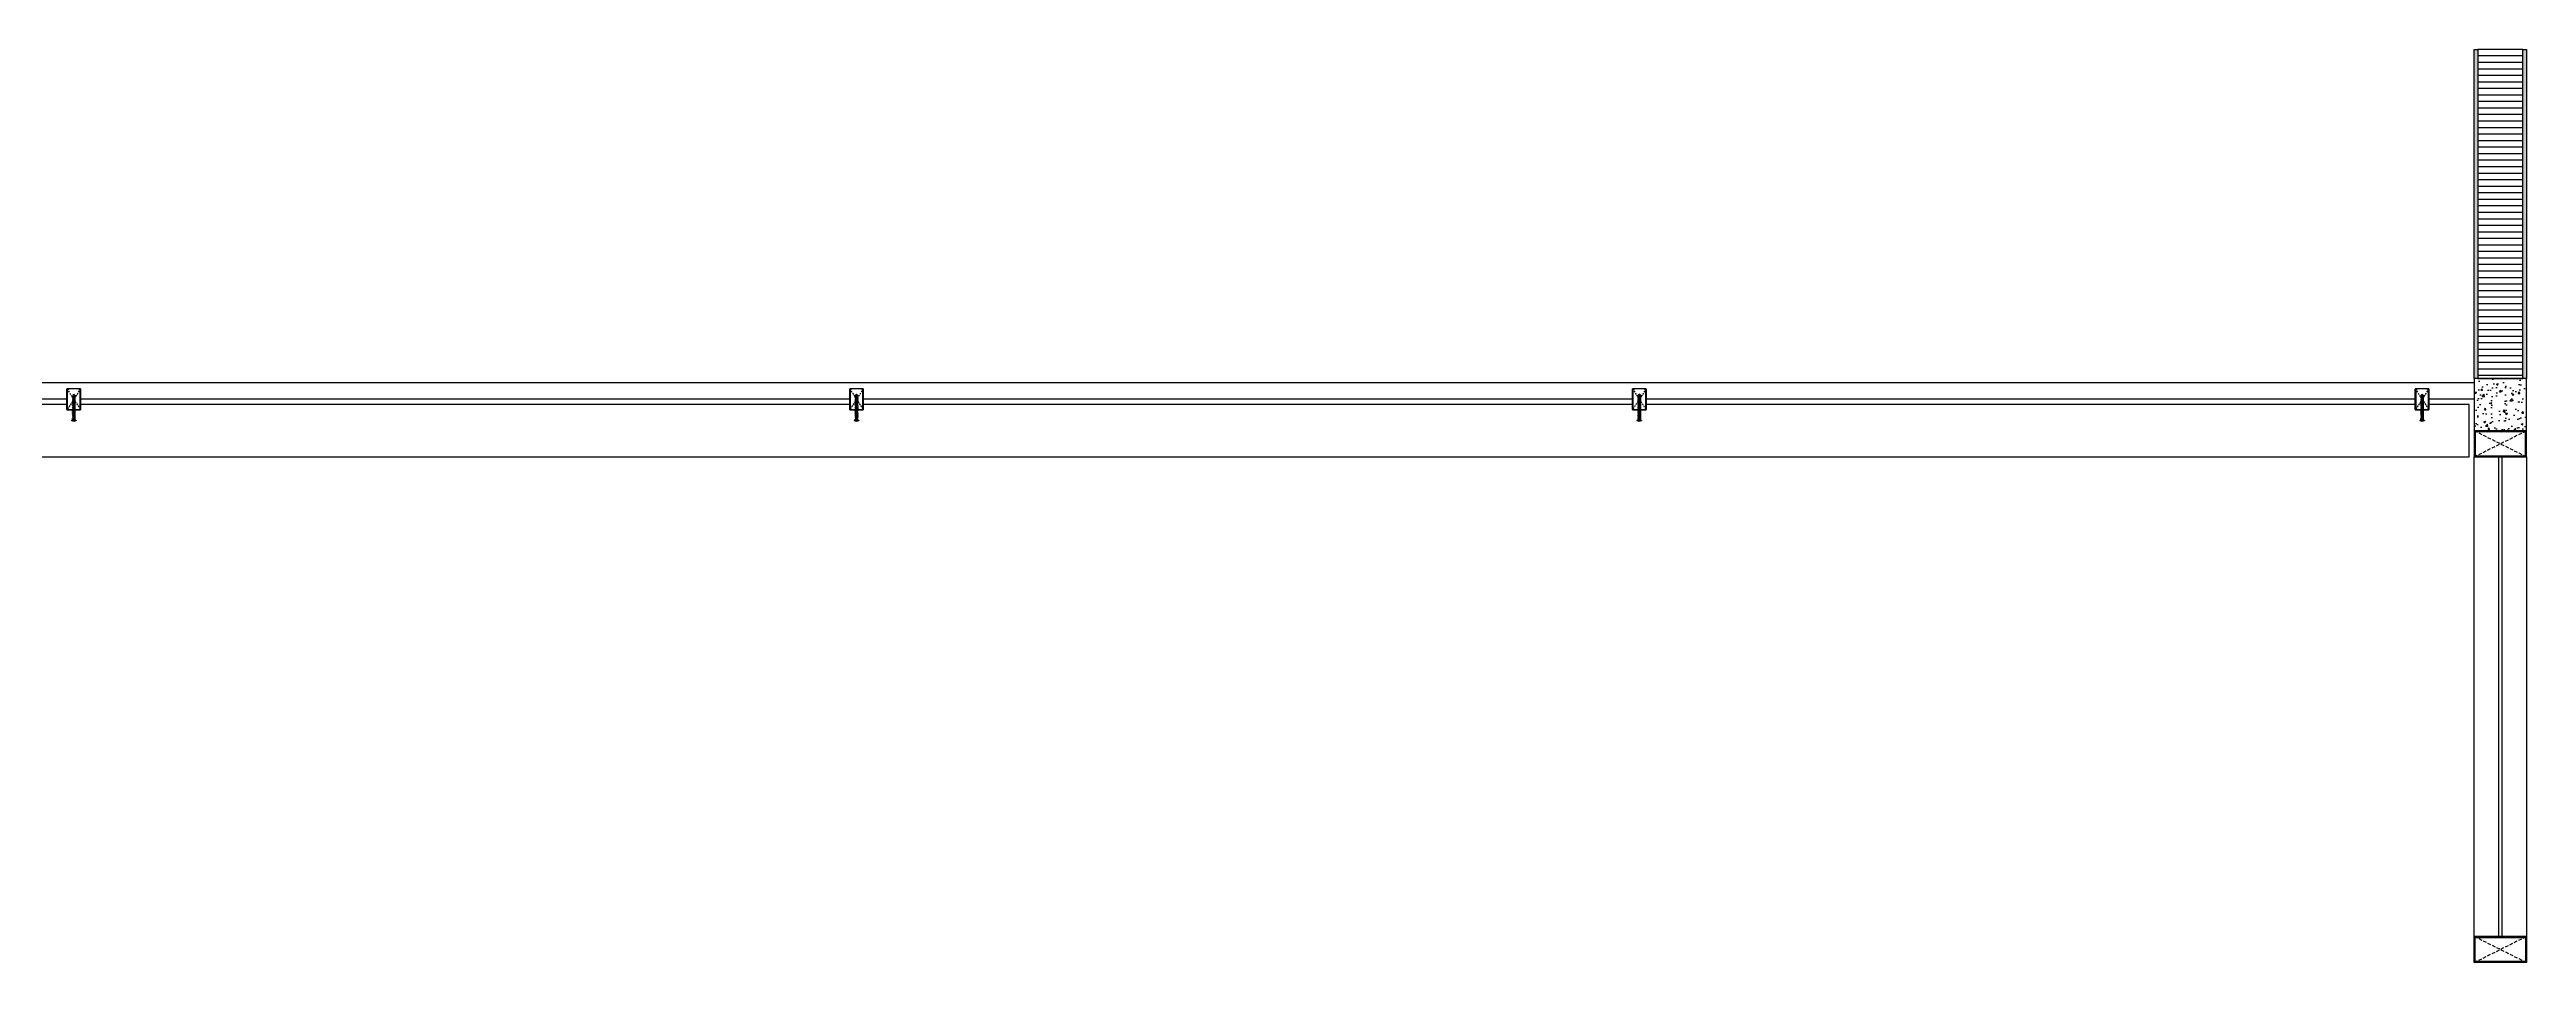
# Model space of a CAD drawing. Header units: millimetres. Extents: x -244126 to 368105, y -173968 to 259060.
# Drawn here: x -59656 to -54909, y 1850 to 3600 of the extents above; entities that cross this region are included whole.
import ezdxf

# ---------------------------------------------------------------- set-up
doc = ezdxf.new("R2010")
doc.units = ezdxf.units.MM
doc.header["$MEASUREMENT"] = 0
doc.linetypes.add('HIDDEN', pattern=[9.525, 6.35, -3.175])
for name, color, linetype in [('000 - H A T C H', 8, 'Continuous'), ('000 - H I D D E N', 7, 'Continuous'), ('000 - L I N E 0.1', 1, 'Continuous'), ('000 - SYMBOL CON', 1, 'Continuous'), ('000 - WIPEOUT', 250, 'Continuous'), ('001 - ASCESSORIES', 1, 'Continuous'), ('002 - STRUCTURAL STEEL', 4, 'Continuous'), ('004 - CONCRETE', 5, 'Continuous'), ('004 - WALL', 3, 'Continuous'), ('A04_TUBE SERIES', 7, 'Continuous')]:
    doc.layers.add(name, color=color, linetype=linetype)
doc.styles.add('Cetury Gothic', font='GOTHIC.TTF')
pattern_1 = [(37.5, (63624.208, -2011.567), (-0.06299336, 1.92682377), [0, -1.52, 0, -1.7, 0, -1.625]), (7.5, (63624.208, -2011.567), (1.76977671, 2.82214607), [0, -0.82, 0, -1.37, 0, -0.525]), (327.5, (63622.978, -2011.567), (3.11414186, 0.005659054), [0, -0.5, 0, -1.8, 0, -2.35]), (317.5, (63622.978, -2011.567), (3.0061266, 0.87767556), [0, -0.25, 0, -1.18, 0, -1.35])]

# ---------------------------------------------------------------- blocks, each defined once
blk = doc.blocks.new('*U595')
at = {"color": 0}
blk.add_wipeout([(-16, 4700), (16, 4700), (16, 0), (-16, 0)], dxfattribs=at).dxf.layer = '000 - WIPEOUT'
at = {"layer": '002 - STRUCTURAL STEEL', "color": 0, "linetype": 'ByBlock'}
blk.add_lwpolyline([(-16, 4700), (16, 4700), (16, 0), (-16, 0)], close=True, dxfattribs=at)
blk = doc.blocks.new('*U590')
at = {"layer": '000 - H A T C H'}
h = blk.add_hatch(dxfattribs=at)
h.set_pattern_fill('AR-SAND', color=8)
h.set_pattern_definition(pattern_1)
h.paths.add_polyline_path([(-43, 0), (-50, 0), (-50, 630.6), (-43, 630.6)])
h = blk.add_hatch(dxfattribs=at)
h.set_pattern_fill('ANSI31', color=8, scale=100, angle=135)
h.set_pattern_definition([(180, (63624.208, -2011.567), (-9e-16, -12.5), [])])
h.paths.add_polyline_path([(-43, 0), (43, 0), (43, 630.6), (-43, 630.6)])
h = blk.add_hatch(dxfattribs=at)
h.set_pattern_fill('AR-SAND', color=8)
h.set_pattern_definition(pattern_1)
h.paths.add_polyline_path([(50, 0), (43, 0), (43, 630.6), (50, 630.6)])
at = {"layer": '004 - WALL', "color": 3}
for points in [[(-43, 0), (-50, 0), (-50, 630.6), (-43, 630.6)], [(50, 0), (43, 0), (43, 630.6), (50, 630.6)]]:
    blk.add_lwpolyline(points, close=True, dxfattribs=at)
at = {"layer": '004 - WALL', "color": 2}
blk.add_lwpolyline([(-43, 0), (43, 0), (43, 630.6), (-43, 630.6)], close=True, dxfattribs=at)
blk = doc.blocks.new('*U618')
at = {"color": 250}
blk.add_wipeout([(50, 0), (50, 50), (-50, 50), (-50, 0)], dxfattribs=at).dxf.layer = '000 - WIPEOUT'
at = {"layer": '000 - H I D D E N', "color": 8, "linetype": 'HIDDEN'}
for p, q in [((50, 0), (-50, 50)), ((50, 50), (-50, 0))]:
    blk.add_line(p, q, dxfattribs=at)
at = {"layer": '002 - STRUCTURAL STEEL', "color": 0}
blk.add_lwpolyline([(50, 0), (50, 50), (-50, 50), (-50, 0)], close=True, dxfattribs=at)
blk.add_lwpolyline([(48, 3), (48, 47, 0.414214), (47, 48), (-47, 48, 0.414214), (-48, 47), (-48, 3, 0.414214), (-47, 2), (47, 2, 0.414214)], format="xyb", close=True, dxfattribs=at)
at = {"layer": 'Defpoints', "color": 250}
blk.add_lwpolyline([(50, 0), (50, 50), (-50, 50), (-50, 0)], close=True, dxfattribs=at)
at = {"color": 250}
blk.add_wipeout([(50, 0), (50, 50), (-50, 50), (-50, 0)], dxfattribs=at).dxf.layer = '000 - WIPEOUT'
at = {"layer": '000 - H A T C H'}
h = blk.add_hatch(dxfattribs=at)
h.set_pattern_fill('ANSI32', color=256, scale=0.25)
h.set_pattern_definition([(45, (7e-15, 37.5), (-1.6838, 1.6838), []), (45, (1.1225, 37.5), (-1.6838, 1.6838), [])])
h.paths.add_polyline_path([(50, 0), (50, 50), (-50, 50), (-50, 0)])
edge = h.paths.add_edge_path(flags=16)
edge.add_line((48, 3), (48, 47))
edge.add_arc((47, 47), 1, 360, 450)
edge.add_line((47, 48), (-47, 48))
edge.add_arc((-47, 47), 1, 90, 180)
edge.add_line((-48, 47), (-48, 3))
edge.add_arc((-47, 3), 1, 180, 270)
edge.add_line((-47, 2), (47, 2))
edge.add_arc((47, 3), 1, 270, 360)
at = {"layer": '000 - H I D D E N', "color": 8, "linetype": 'HIDDEN'}
for p, q in [((50, 0), (-50, 50)), ((50, 50), (-50, 0))]:
    blk.add_line(p, q, dxfattribs=at)
at = {"layer": '002 - STRUCTURAL STEEL', "color": 0}
blk.add_lwpolyline([(50, 0), (50, 50), (-50, 50), (-50, 0)], close=True, dxfattribs=at)
blk.add_lwpolyline([(48, 3), (48, 47, 0.414214), (47, 48), (-47, 48, 0.414214), (-48, 47), (-48, 3, 0.414214), (-47, 2), (47, 2, 0.414214)], format="xyb", close=True, dxfattribs=at)
at = {"layer": 'Defpoints', "color": 250}
blk.add_lwpolyline([(50, 0), (50, 50), (-50, 50), (-50, 0)], close=True, dxfattribs=at)
blk = doc.blocks.new('A$Cf988a564')
at = {"layer": '000 - H A T C H'}
h = blk.add_hatch(dxfattribs=at)
h.set_pattern_fill('AR-CONC', color=8, scale=5)
h.set_pattern_definition([(50, (54939.642, -2933.774), (35.863009, -3.137607), [3.75, -41.25]), (355, (54939.642, -2933.774), (-6.937567, 37.609607), [3, -33]), (100.451444, (54942.63, -2934.036), (28.925442, 34.472), [3.18701, -35.057106]), (46.1842, (54939.642, -2923.774), (53.362067, -8.275964), [5.625, -61.875]), (96.63564, (54944.09, -2924.464), (46.733097, 48.70593), [4.780517, -52.58569]), (351.18416, (54939.64, -2923.774), (46.7331, 48.70593), [4.5, -49.5]), (21, (54944.642, -2926.274), (29.845353, -20.130945), [3.75, -41.25]), (326, (54944.642, -2926.274), (12.165767, 36.257502), [3, -33]), (71.451445, (54947.13, -2927.95), (42.011119, 16.126558), [3.18701, -35.057106]), (37.5, (54939.642, -2933.774), (0.6079928, 16.6446927), [0, -32.6, 0, -33.5, 0, -33.125]), (7.5, (54939.642, -2933.774), (13.153477, 19.7205856), [0, -19.1, 0, -31.85, 0, -12.625]), (327.5, (54928.492, -2933.774), (26.6911218, -1.1277436), [0, -12.5, 0, -39, 0, -51.75]), (317.5, (54923.492, -2933.774), (29.159308, 5.005249), [0, -16.25, 0, -25.9, 0, -36.75])])
h.paths.add_polyline_path([(-50, -100), (50, -100), (50, 0), (-50, 0)])
at = {"layer": '004 - CONCRETE'}
blk.add_lwpolyline([(-50, -100), (50, -100), (50, 0), (-50, 0)], close=True, dxfattribs=at)
blk = doc.blocks.new('000 - ASSCESSORIES_FAMELINE_ALC-CARRIER_FOR_50x150mm._SIDE_VIEW')
blk.add_wipeout([(-20, -13), (20, -13), (20, 13), (-20, 13)]).dxf.layer = '000 - WIPEOUT'
at = {"layer": '000 - H A T C H'}
h = blk.add_hatch(dxfattribs=at)
h.set_pattern_fill('ANSI32', color=256, scale=0.1)
h.set_pattern_definition([(45, (-15462.6393, 6516.9696), (-0.67351921, 0.67351921), []), (45, (-15462.1903, 6516.9696), (-0.67351921, 0.67351921), [])])
edge = h.paths.add_edge_path()
edge.add_line((-20, 9), (-20, 12.3))
edge.add_arc((-19.3, 12.3), 0.7, 90, 180, ccw=False)
edge.add_line((-19.3, 13), (19.3, 13))
edge.add_arc((19.3, 12.3), 0.7, 0, 90, ccw=False)
edge.add_line((20, 12.3), (20, -12.3))
edge.add_arc((19.3, -12.3), 0.7, 270, 360, ccw=False)
edge.add_line((19.3, -13), (-19.3, -13))
edge.add_arc((-19.3, -12.3), 0.7, 180, 270, ccw=False)
edge.add_line((-20, -12.3), (-20, -9))
edge.add_line((-20, -9), (-19.3, -9))
edge.add_line((-19.3, -9), (-19.3, -12.1))
edge.add_arc((-19.1, -12.1), 0.2, 180, 270)
edge.add_line((-19.1, -12.3), (19.1, -12.3))
edge.add_arc((19.1, -12.1), 0.2, 270, 360)
edge.add_line((19.3, -12.1), (19.3, 12.1))
edge.add_arc((19.1, 12.1), 0.2, 0, 90)
edge.add_line((19.1, 12.3), (-19.1, 12.3))
edge.add_arc((-19.1, 12.1), 0.2, 90, 180)
edge.add_line((-19.3, 12.1), (-19.3, 9))
edge.add_line((-19.3, 9), (-20, 9))
at = {"layer": '000 - SYMBOL CON', "color": 8, "linetype": 'HIDDEN', "ltscale": 0.5}
for points in [[(-20, -13), (20, 13)], [(-20, 13), (20, -13)]]:
    blk.add_lwpolyline(points, dxfattribs=at)
at = {"layer": '001 - ASCESSORIES', "color": 0}
blk.add_lwpolyline([(-20, 9), (-20, 12.3, -0.414214), (-19.3, 13), (19.3, 13, -0.414214), (20, 12.3), (20, -12.3, -0.414214), (19.3, -13), (-19.3, -13, -0.414214), (-20, -12.3), (-20, -9), (-19.3, -9), (-19.3, -12.1, 0.414214), (-19.1, -12.3), (19.1, -12.3, 0.414214), (19.3, -12.1), (19.3, 12.1, 0.414214), (19.1, 12.3), (-19.1, 12.3, 0.414214), (-19.3, 12.1), (-19.3, 9)], format="xyb", close=True, dxfattribs=at)
at = {"layer": 'Defpoints', "color": 250}
blk.add_lwpolyline([(-20, -13), (20, -13), (20, 13), (-20, 13)], close=True, dxfattribs=at)
blk = doc.blocks.new('*U2902')
h = blk.add_hatch(color=250)
h.dxf.hatch_style = 1
edge = h.paths.add_edge_path()
edge.add_arc((0.0025, -0.0088), 0.000657, 218.6596, 268.8819, ccw=False)
edge.add_line((0.002, -0.0092), (0.002, -0.008))
edge.add_arc((0.0016, -0.007), 0.00105, 294.1341, 332.4587)
edge.add_arc((0.0025, -0.0068), 0.000657, 218.6596, 268.8819, ccw=False)
edge.add_line((0.002, -0.0072), (0.002, -0.006))
edge.add_arc((0.0016, -0.005), 0.00105, 294.1341, 332.4587)
edge.add_arc((0.0025, -0.0048), 0.000657, 218.6596, 268.8819, ccw=False)
edge.add_line((0.002, -0.0052), (0.002, -0.004))
edge.add_arc((0.0016, -0.003), 0.00105, 294.1341, 332.4587)
edge.add_arc((0.0025, -0.0028), 0.000657, 218.6596, 268.8819, ccw=False)
edge.add_line((0.002, -0.0032), (0.002, -0.002))
edge.add_arc((0.0016, -0.001), 0.00105, 294.1341, 332.4587)
edge.add_arc((0.0025, -0.0008), 0.000657, 225.6091, 268.8819, ccw=False)
edge.add_line((0.0021, -0.0013), (0.0025, 0))
edge.add_line((0.0025, 0), (0.0045, 0))
edge.add_line((0.0045, 0), (0.0045, 0.0005))
edge.add_arc((0, -0.0073), 0.00904, 60.1372, 86.0119)
edge.add_line((0.0006, 0.0017), (0.0006, 0.001))
edge.add_line((0.0006, 0.001), (-0.0006, 0.001))
edge.add_line((-0.0006, 0.001), (-0.0006, 0.0017))
edge.add_arc((0, -0.0073), 0.00904, 93.5796, 119.8628)
edge.add_line((-0.0045, 0.0005), (-0.0045, 0))
edge.add_line((-0.0045, 0), (-0.0025, 0))
edge.add_line((-0.0025, 0), (-0.002, -0.0018))
edge.add_line((-0.002, -0.0018), (-0.002, -0.0021))
edge.add_arc((-0.0029, -0.0017), 0.000966, 292.4776, 334.1153, ccw=False)
edge.add_arc((-0.0019, -0.002), 0.000847, 224.556, 262.9855)
edge.add_line((-0.002, -0.0029), (-0.002, -0.0041))
edge.add_arc((-0.0029, -0.0037), 0.000966, 292.4776, 334.1153, ccw=False)
edge.add_arc((-0.0019, -0.004), 0.000847, 224.556, 262.9855)
edge.add_line((-0.002, -0.0049), (-0.002, -0.0061))
edge.add_arc((-0.0029, -0.0057), 0.000966, 292.4776, 334.1153, ccw=False)
edge.add_arc((-0.0019, -0.006), 0.000847, 224.556, 262.9855)
edge.add_line((-0.002, -0.0069), (-0.002, -0.0081))
edge.add_arc((-0.0029, -0.0077), 0.000966, 292.4776, 334.1153, ccw=False)
edge.add_arc((-0.0019, -0.008), 0.000847, 224.556, 262.9855)
edge.add_line((-0.002, -0.0089), (-0.002, -0.0101))
edge.add_arc((-0.0029, -0.0097), 0.000966, 292.4776, 334.1153, ccw=False)
edge.add_arc((-0.0019, -0.01), 0.000847, 224.556, 262.9855)
edge.add_line((-0.002, -0.0109), (-0.002, -0.0121))
edge.add_arc((-0.0029, -0.0117), 0.000966, 292.4776, 334.1153, ccw=False)
edge.add_arc((-0.0019, -0.012), 0.000847, 224.556, 262.9855)
edge.add_line((-0.002, -0.0129), (-0.002, -0.0141))
edge.add_arc((-0.0029, -0.0137), 0.000966, 292.4776, 334.1153, ccw=False)
edge.add_arc((-0.0019, -0.014), 0.000847, 224.556, 262.9855)
edge.add_line((-0.002, -0.0149), (-0.002, -0.0161))
edge.add_arc((-0.0029, -0.0157), 0.000966, 292.4776, 334.1153, ccw=False)
edge.add_arc((-0.0019, -0.016), 0.000847, 224.556, 262.9855)
edge.add_line((-0.002, -0.0169), (-0.002, -0.0181))
edge.add_arc((-0.0029, -0.0177), 0.000966, 292.4776, 334.1153, ccw=False)
edge.add_arc((-0.0019, -0.018), 0.000847, 224.556, 262.9855)
edge.add_line((-0.002, -0.0189), (-0.002, -0.0201))
edge.add_arc((-0.0029, -0.0197), 0.000966, 292.4776, 334.1153, ccw=False)
edge.add_arc((-0.0019, -0.02), 0.000847, 224.556, 262.9855)
edge.add_line((-0.002, -0.0209), (-0.002, -0.0221))
edge.add_arc((-0.0029, -0.0217), 0.000966, 292.4776, 334.1153, ccw=False)
edge.add_arc((-0.0019, -0.022), 0.000847, 224.556, 262.9855)
edge.add_line((-0.002, -0.0229), (-0.002, -0.0241))
edge.add_arc((-0.0029, -0.0237), 0.000966, 292.4776, 334.1153, ccw=False)
edge.add_arc((-0.0019, -0.024), 0.000847, 224.556, 262.9855)
edge.add_line((-0.002, -0.0249), (-0.002, -0.0261))
edge.add_arc((-0.0029, -0.0257), 0.000966, 292.4776, 334.1153, ccw=False)
edge.add_arc((-0.0019, -0.026), 0.000847, 224.556, 262.9855)
edge.add_line((-0.002, -0.0269), (-0.002, -0.0281))
edge.add_arc((-0.0029, -0.0277), 0.000966, 292.4776, 334.1153, ccw=False)
edge.add_arc((-0.0019, -0.028), 0.000847, 224.556, 262.9855)
edge.add_line((-0.002, -0.0289), (-0.002, -0.0301))
edge.add_arc((-0.0029, -0.0297), 0.000966, 292.4776, 334.1153, ccw=False)
edge.add_arc((-0.0019, -0.03), 0.000847, 224.556, 262.9855)
edge.add_line((-0.002, -0.0309), (-0.002, -0.0321))
edge.add_arc((-0.0029, -0.0317), 0.000966, 292.4776, 334.1153, ccw=False)
edge.add_arc((-0.0019, -0.032), 0.000847, 224.556, 262.9855)
edge.add_line((-0.002, -0.0329), (-0.002, -0.0341))
edge.add_arc((-0.0029, -0.0337), 0.000966, 292.4776, 334.1153, ccw=False)
edge.add_arc((-0.0019, -0.034), 0.000847, 224.556, 262.9855)
edge.add_line((-0.002, -0.0349), (-0.002, -0.0361))
edge.add_arc((-0.0029, -0.0357), 0.000966, 292.4776, 334.1153, ccw=False)
edge.add_arc((-0.0019, -0.036), 0.000847, 224.556, 262.9855)
edge.add_line((-0.002, -0.0369), (-0.002, -0.0381))
edge.add_arc((-0.0029, -0.0377), 0.000966, 292.4776, 334.1153, ccw=False)
edge.add_arc((-0.0019, -0.038), 0.000847, 224.556, 262.9855)
edge.add_line((-0.002, -0.0389), (-0.002, -0.0401))
edge.add_arc((-0.0029, -0.0397), 0.000966, 292.4776, 334.1153, ccw=False)
edge.add_arc((-0.0019, -0.04), 0.000847, 224.556, 262.9855)
edge.add_line((-0.002, -0.0409), (-0.002, -0.0421))
edge.add_arc((-0.0029, -0.0417), 0.000966, 292.4776, 334.1153, ccw=False)
edge.add_arc((-0.0019, -0.042), 0.000847, 224.556, 262.9855)
edge.add_line((-0.002, -0.0429), (-0.002, -0.0441))
edge.add_arc((-0.0029, -0.0437), 0.000966, 292.4776, 334.1153, ccw=False)
edge.add_arc((-0.0019, -0.044), 0.000847, 224.556, 262.9855)
edge.add_line((-0.002, -0.0449), (-0.002, -0.0476))
edge.add_line((-0.002, -0.0476), (0, -0.05))
edge.add_line((0, -0.05), (0.002, -0.0476))
edge.add_line((0.002, -0.0476), (0.002, -0.044))
edge.add_arc((0.0016, -0.043), 0.00105, 294.1341, 332.4587)
edge.add_arc((0.0025, -0.0428), 0.000657, 218.6596, 268.8819, ccw=False)
edge.add_line((0.002, -0.0432), (0.002, -0.042))
edge.add_arc((0.0016, -0.041), 0.00105, 294.1341, 332.4587)
edge.add_arc((0.0025, -0.0408), 0.000657, 218.6596, 268.8819, ccw=False)
edge.add_line((0.002, -0.0412), (0.002, -0.04))
edge.add_arc((0.0016, -0.039), 0.00105, 294.1341, 332.4587)
edge.add_arc((0.0025, -0.0388), 0.000657, 218.6596, 268.8819, ccw=False)
edge.add_line((0.002, -0.0392), (0.002, -0.038))
edge.add_arc((0.0016, -0.037), 0.00105, 294.1341, 332.4587)
edge.add_arc((0.0025, -0.0368), 0.000657, 218.6596, 268.8819, ccw=False)
edge.add_line((0.002, -0.0372), (0.002, -0.036))
edge.add_arc((0.0016, -0.035), 0.00105, 294.1341, 332.4587)
edge.add_arc((0.0025, -0.0348), 0.000657, 218.6596, 268.8819, ccw=False)
edge.add_line((0.002, -0.0352), (0.002, -0.034))
edge.add_arc((0.0016, -0.033), 0.00105, 294.1341, 332.4587)
edge.add_arc((0.0025, -0.0328), 0.000657, 218.6596, 268.8819, ccw=False)
edge.add_line((0.002, -0.0332), (0.002, -0.032))
edge.add_arc((0.0016, -0.031), 0.00105, 294.1341, 332.4587)
edge.add_arc((0.0025, -0.0308), 0.000657, 218.6596, 268.8819, ccw=False)
edge.add_line((0.002, -0.0312), (0.002, -0.03))
edge.add_arc((0.0016, -0.029), 0.00105, 294.1341, 332.4587)
edge.add_arc((0.0025, -0.0288), 0.000657, 218.6596, 268.8819, ccw=False)
edge.add_line((0.002, -0.0292), (0.002, -0.028))
edge.add_arc((0.0016, -0.027), 0.00105, 294.1341, 332.4587)
edge.add_arc((0.0025, -0.0268), 0.000657, 218.6596, 268.8819, ccw=False)
edge.add_line((0.002, -0.0272), (0.002, -0.026))
edge.add_arc((0.0016, -0.025), 0.00105, 294.1341, 332.4587)
edge.add_arc((0.0025, -0.0248), 0.000657, 218.6596, 268.8819, ccw=False)
edge.add_line((0.002, -0.0252), (0.002, -0.024))
edge.add_arc((0.0016, -0.023), 0.00105, 294.1341, 332.4587)
edge.add_arc((0.0025, -0.0228), 0.000657, 218.6596, 268.8819, ccw=False)
edge.add_line((0.002, -0.0232), (0.002, -0.022))
edge.add_arc((0.0016, -0.021), 0.00105, 294.1341, 332.4587)
edge.add_arc((0.0025, -0.0208), 0.000657, 218.6596, 268.8819, ccw=False)
edge.add_line((0.002, -0.0212), (0.002, -0.02))
edge.add_arc((0.0016, -0.019), 0.00105, 294.1341, 332.4587)
edge.add_arc((0.0025, -0.0188), 0.000657, 218.6596, 268.8819, ccw=False)
edge.add_line((0.002, -0.0192), (0.002, -0.018))
edge.add_arc((0.0016, -0.017), 0.00105, 294.1341, 332.4587)
edge.add_arc((0.0025, -0.0168), 0.000657, 218.6596, 268.8819, ccw=False)
edge.add_line((0.002, -0.0172), (0.002, -0.016))
edge.add_arc((0.0016, -0.015), 0.00105, 294.1341, 332.4587)
edge.add_arc((0.0025, -0.0148), 0.000657, 218.6596, 268.8819, ccw=False)
edge.add_line((0.002, -0.0152), (0.002, -0.014))
edge.add_arc((0.0016, -0.013), 0.00105, 294.1341, 332.4587)
edge.add_arc((0.0025, -0.0128), 0.000657, 218.6596, 268.8819, ccw=False)
edge.add_line((0.002, -0.0132), (0.002, -0.012))
edge.add_arc((0.0016, -0.011), 0.00105, 294.1341, 332.4587)
edge.add_arc((0.0025, -0.0108), 0.000657, 218.6596, 268.8819, ccw=False)
edge.add_line((0.002, -0.0112), (0.002, -0.01))
edge.add_arc((0.0016, -0.009), 0.00105, 294.1341, 332.4587)
at = {"layer": '001 - ASCESSORIES', "color": 0}
for p, q in [((-0.0045, 0), (-0.0045, 0.0005)), ((0.0045, 0.0005), (-0.0045, 0.0005)), ((0.0045, 0), (-0.0045, 0)), ((-0.0025, 0), (-0.002, -0.0018)), ((-0.0006, 0.0017), (-0.0006, 0.001)), ((-0.0006, 0.001), (0.0006, 0.001)), ((0, 0), (0, 0.0005)), ((0.0006, 0.001), (0.0006, 0.0017)), ((0.0021, -0.0013), (0.0025, 0)), ((0.0045, 0), (0.0045, 0.0005)), ((-0.0025, -0.0026), (0.0025, -0.0015)), ((-0.0025, -0.0046), (0.0025, -0.0035)), ((-0.0025, -0.0066), (0.0025, -0.0055)), ((-0.0025, -0.0086), (0.0025, -0.0075)), ((-0.0025, -0.0106), (0.0025, -0.0095)), ((-0.0025, -0.0126), (0.0025, -0.0115)), ((-0.0025, -0.0146), (0.0025, -0.0135)), ((-0.0025, -0.0166), (0.0025, -0.0155)), ((-0.0025, -0.0186), (0.0025, -0.0175)), ((-0.0025, -0.0206), (0.0025, -0.0195)), ((-0.0025, -0.0226), (0.0025, -0.0215)), ((-0.0025, -0.0246), (0.0025, -0.0235)), ((-0.0025, -0.0266), (0.0025, -0.0255)), ((-0.0025, -0.0286), (0.0025, -0.0275)), ((-0.0025, -0.0306), (0.0025, -0.0295)), ((-0.0025, -0.0326), (0.0025, -0.0315)), ((-0.0025, -0.0346), (0.0025, -0.0335)), ((-0.0025, -0.0366), (0.0025, -0.0355)), ((-0.0025, -0.0386), (0.0025, -0.0375)), ((-0.0025, -0.0406), (0.0025, -0.0395)), ((-0.0025, -0.0426), (-0.0008, -0.0422)), ((-0.0025, -0.0446), (-0.0015, -0.0444)), ((-0.002, -0.0021), (-0.002, -0.0018)), ((-0.002, -0.0041), (-0.002, -0.0029)), ((-0.002, -0.0061), (-0.002, -0.0049)), ((-0.002, -0.0081), (-0.002, -0.0069)), ((-0.002, -0.0101), (-0.002, -0.0089)), ((-0.002, -0.0121), (-0.002, -0.0109)), ((-0.002, -0.0141), (-0.002, -0.0129)), ((-0.002, -0.0161), (-0.002, -0.0149)), ((-0.002, -0.0181), (-0.002, -0.0169)), ((-0.002, -0.0201), (-0.002, -0.0189)), ((-0.002, -0.0221), (-0.002, -0.0209)), ((-0.002, -0.0241), (-0.002, -0.0229)), ((-0.002, -0.0261), (-0.002, -0.0249)), ((-0.002, -0.0281), (-0.002, -0.0269)), ((-0.002, -0.0301), (-0.002, -0.0289)), ((-0.002, -0.0321), (-0.002, -0.0309)), ((-0.002, -0.0341), (-0.002, -0.0329)), ((-0.002, -0.0361), (-0.002, -0.0349)), ((-0.002, -0.0381), (-0.002, -0.0369)), ((-0.002, -0.0401), (-0.002, -0.0389)), ((-0.002, -0.0421), (-0.002, -0.0409)), ((-0.002, -0.0441), (-0.002, -0.0429)), ((-0.002, -0.0441), (-0.002, -0.0438)), ((-0.002, -0.0476), (-0.002, -0.0449)), ((0, -0.05), (0.002, -0.0419)), ((0.002, -0.0419), (0.0012, -0.0485)), ((0.0018, -0.0436), (0.0025, -0.0435)), ((0.002, -0.0032), (0.002, -0.002)), ((0.002, -0.0052), (0.002, -0.004)), ((0.002, -0.0072), (0.002, -0.006)), ((0.002, -0.0092), (0.002, -0.008)), ((0.002, -0.0112), (0.002, -0.01)), ((0.002, -0.0132), (0.002, -0.012)), ((0.002, -0.0152), (0.002, -0.014)), ((0.002, -0.0172), (0.002, -0.016)), ((0.002, -0.0192), (0.002, -0.018)), ((0.002, -0.0212), (0.002, -0.02)), ((0.002, -0.0232), (0.002, -0.022)), ((0.002, -0.0252), (0.002, -0.024)), ((0.002, -0.0272), (0.002, -0.026)), ((0.002, -0.0292), (0.002, -0.028)), ((0.002, -0.0312), (0.002, -0.03)), ((0.002, -0.0332), (0.002, -0.032)), ((0.002, -0.0352), (0.002, -0.034)), ((0.002, -0.0372), (0.002, -0.036)), ((0.002, -0.0392), (0.002, -0.038)), ((0.002, -0.0412), (0.002, -0.04)), ((0.002, -0.0416), (0.0025, -0.0415)), ((0.002, -0.0432), (0.002, -0.042)), ((0.002, -0.0432), (0.002, -0.0429)), ((0.002, -0.0476), (0.002, -0.044)), ((-0.002, -0.0476), (0, -0.05)), ((0, -0.05), (0.002, -0.0476))]:
    blk.add_line(p, q, dxfattribs=at)
for points in [[(-0.002, -0.0021), (0.002, -0.0012, 0.222712), (0.0025, -0.0015, -0.168799), (0.002, -0.002), (-0.002, -0.0029, -0.16927), (-0.0025, -0.0026, 0.183704)], [(-0.002, -0.0041), (0.002, -0.0032, 0.222712), (0.0025, -0.0035, -0.168799), (0.002, -0.004), (-0.002, -0.0049, -0.16927), (-0.0025, -0.0046, 0.183704)], [(-0.002, -0.0061), (0.002, -0.0052, 0.222712), (0.0025, -0.0055, -0.168799), (0.002, -0.006), (-0.002, -0.0069, -0.16927), (-0.0025, -0.0066, 0.183704)], [(-0.002, -0.0081), (0.002, -0.0072, 0.222712), (0.0025, -0.0075, -0.168799), (0.002, -0.008), (-0.002, -0.0089, -0.16927), (-0.0025, -0.0086, 0.183704)], [(-0.002, -0.0101), (0.002, -0.0092, 0.222712), (0.0025, -0.0095, -0.168799), (0.002, -0.01), (-0.002, -0.0109, -0.16927), (-0.0025, -0.0106, 0.183704)], [(-0.002, -0.0121), (0.002, -0.0112, 0.222712), (0.0025, -0.0115, -0.168799), (0.002, -0.012), (-0.002, -0.0129, -0.16927), (-0.0025, -0.0126, 0.183704)], [(-0.002, -0.0141), (0.002, -0.0132, 0.222712), (0.0025, -0.0135, -0.168799), (0.002, -0.014), (-0.002, -0.0149, -0.16927), (-0.0025, -0.0146, 0.183704)], [(-0.002, -0.0161), (0.002, -0.0152, 0.222712), (0.0025, -0.0155, -0.168799), (0.002, -0.016), (-0.002, -0.0169, -0.16927), (-0.0025, -0.0166, 0.183704)], [(-0.002, -0.0181), (0.002, -0.0172, 0.222712), (0.0025, -0.0175, -0.168799), (0.002, -0.018), (-0.002, -0.0189, -0.16927), (-0.0025, -0.0186, 0.183704)], [(-0.002, -0.0201), (0.002, -0.0192, 0.222712), (0.0025, -0.0195, -0.168799), (0.002, -0.02), (-0.002, -0.0209, -0.16927), (-0.0025, -0.0206, 0.183704)], [(-0.002, -0.0221), (0.002, -0.0212, 0.222712), (0.0025, -0.0215, -0.168799), (0.002, -0.022), (-0.002, -0.0229, -0.16927), (-0.0025, -0.0226, 0.183704)], [(-0.002, -0.0241), (0.002, -0.0232, 0.222712), (0.0025, -0.0235, -0.168799), (0.002, -0.024), (-0.002, -0.0249, -0.16927), (-0.0025, -0.0246, 0.183704)], [(-0.002, -0.0261), (0.002, -0.0252, 0.222712), (0.0025, -0.0255, -0.168799), (0.002, -0.026), (-0.002, -0.0269, -0.16927), (-0.0025, -0.0266, 0.183704)], [(-0.002, -0.0281), (0.002, -0.0272, 0.222712), (0.0025, -0.0275, -0.168799), (0.002, -0.028), (-0.002, -0.0289, -0.16927), (-0.0025, -0.0286, 0.183704)], [(-0.002, -0.0301), (0.002, -0.0292, 0.222712), (0.0025, -0.0295, -0.168799), (0.002, -0.03), (-0.002, -0.0309, -0.16927), (-0.0025, -0.0306, 0.183704)], [(-0.002, -0.0321), (0.002, -0.0312, 0.222712), (0.0025, -0.0315, -0.168799), (0.002, -0.032), (-0.002, -0.0329, -0.16927), (-0.0025, -0.0326, 0.183704)], [(-0.002, -0.0341), (0.002, -0.0332, 0.222712), (0.0025, -0.0335, -0.168799), (0.002, -0.034), (-0.002, -0.0349, -0.16927), (-0.0025, -0.0346, 0.183704)], [(-0.002, -0.0361), (0.002, -0.0352, 0.222712), (0.0025, -0.0355, -0.168799), (0.002, -0.036), (-0.002, -0.0369, -0.16927), (-0.0025, -0.0366, 0.183704)], [(-0.002, -0.0381), (0.002, -0.0372, 0.222712), (0.0025, -0.0375, -0.168799), (0.002, -0.038), (-0.002, -0.0389, -0.16927), (-0.0025, -0.0386, 0.183704)], [(-0.002, -0.0401), (0.002, -0.0392, 0.222712), (0.0025, -0.0395, -0.168799), (0.002, -0.04), (-0.002, -0.0409, -0.16927), (-0.0025, -0.0406, 0.183704)]]:
    blk.add_lwpolyline(points, format="xyb", close=True, dxfattribs=at)
for points in [[(-0.0009, -0.0426), (-0.002, -0.0429, -0.16927), (-0.0025, -0.0426, 0.183704), (-0.002, -0.0421), (-0.0006, -0.0418)], [(-0.0016, -0.0448), (-0.002, -0.0449, -0.16927), (-0.0025, -0.0446, 0.183704), (-0.002, -0.0441), (-0.0014, -0.044)], [(0.0018, -0.0413), (0.002, -0.0412, 0.222712), (0.0025, -0.0415, -0.168799), (0.002, -0.042), (0.002, -0.042)], [(0.0018, -0.0433), (0.002, -0.0432, 0.222712), (0.0025, -0.0435, -0.168799), (0.002, -0.044), (0.0018, -0.044)]]:
    blk.add_lwpolyline(points, format="xyb", dxfattribs=at)
for centre, radius, start, end in [((0, -0.0073), 0.00904, 93.5796, 119.8628), ((0, -0.0073), 0.00904, 60.1372, 86.0119), ((0.0131, -0.0482), 0.0151, 151.1413, 177.5421), ((0.0007, -0.042), 0.00131, 2.4501, 128.8284)]:
    blk.add_arc(centre, radius, start, end, dxfattribs=at)
at = {"layer": 'Defpoints', "color": 2, "insert": (0, -0.0449), "char_height": 0.001, "width": 0.002772, "attachment_point": 2, "style": 'Cetury Gothic'}
blk.add_mtext('\\A1;{\\H1.68x;\\C150;2"\\H0.59542x; }', dxfattribs=at)
blk = doc.blocks.new('*U629')
at = {"layer": '000 - L I N E 0.1', "color": 0}
blk.add_blockref('*U2902', (0, 0), dxfattribs=at)
blk = doc.blocks.new('*U632')
at = {"layer": '001 - ASCESSORIES', "color": 0, "rotation": 270}
for p in [(-2250, 0), (-750, 0), (750, 0), (2250, 0)]:
    blk.add_blockref('000 - ASSCESSORIES_FAMELINE_ALC-CARRIER_FOR_50x150mm._SIDE_VIEW', p, dxfattribs=at)
at = {"layer": '001 - ASCESSORIES', "color": 8, "xscale": 1000, "yscale": 1000, "zscale": 1000, "rotation": 180}
for p in [(-2250, -40), (-750, -40), (750, -40), (2250, -40)]:
    blk.add_blockref('*U629', p, dxfattribs=at)
blk = doc.blocks.new('*U633')
at = {"color": 0}
blk.add_wipeout([(-50, -4678), (50, -4678), (50, 0), (-50, 0)], dxfattribs=at).dxf.layer = '000 - WIPEOUT'
at = {"layer": '002 - STRUCTURAL STEEL', "color": 0, "linetype": 'ByBlock'}
blk.add_lwpolyline([(-50, -4678), (50, -4678), (50, 0), (-50, 0)], close=True, dxfattribs=at)
blk = doc.blocks.new('*U634')
at = {"color": 0}
blk.add_wipeout([(-919.2, -50), (-919.2, 50), (0, 50), (0, -50)], dxfattribs=at).dxf.layer = '000 - WIPEOUT'
at = {"layer": '002 - STRUCTURAL STEEL', "color": 0, "linetype": 'ByBlock'}
blk.add_lwpolyline([(-919.2, -50), (-919.2, 50), (0, 50), (0, -50)], close=True, dxfattribs=at)
blk = doc.blocks.new('*U635')
at = {"color": 0}
blk.add_wipeout([(-919.2, -3), (-919.2, 3), (0, 3), (0, -3)], dxfattribs=at).dxf.layer = '000 - WIPEOUT'
at = {"layer": '002 - STRUCTURAL STEEL', "color": 0, "linetype": 'ByBlock'}
blk.add_lwpolyline([(-919.2, -3), (-919.2, 3), (0, 3), (0, -3)], close=True, dxfattribs=at)

msp = doc.modelspace()

# ---------------------------------------------------------------- block references
at = {"layer": '002 - STRUCTURAL STEEL', "color": 2, "linetype": 'Continuous', "rotation": 270}
msp.add_blockref('*U634', (-54959.49105, 1900.32057), dxfattribs=at)

# ---------------------------------------------------------------- next in the draw order: block references
msp.add_blockref('*U633', (-55019.49105, 2869.78245), dxfattribs=at)

# ---------------------------------------------------------------- next in the draw order: block references
at = {"layer": '002 - STRUCTURAL STEEL', "color": 1, "linetype": 'Continuous', "rotation": 270}
msp.add_blockref('*U595', (-59709.49105, 2945.78245), dxfattribs=at)
at = {"layer": 'A04_TUBE SERIES', "color": 3, "rotation": 180}
msp.add_blockref('*U618', (-54959.49105, 2869.53245), dxfattribs=at)

# ---------------------------------------------------------------- next in the draw order: block references
at = {"color": 3}
msp.add_blockref('*U632', (-57359.49105, 2929.78245), dxfattribs=at)
at = {"color": 1}
msp.add_blockref('A$Cf988a564', (-54959.49105, 2969.53245), dxfattribs=at)
at = {"layer": '001 - ASCESSORIES', "color": 1}
msp.add_blockref('*U590', (-54959.49105, 2969.53245), dxfattribs=at)
at = {"layer": '002 - STRUCTURAL STEEL', "color": 2, "linetype": 'Continuous', "rotation": 270}
msp.add_blockref('*U635', (-54959.49105, 1900.32057), dxfattribs=at)

# ---------------------------------------------------------------- next in the draw order: block references
at = {"layer": 'A04_TUBE SERIES', "color": 3, "xscale": -1}
msp.add_blockref('*U618', (-54959.49105, 1850.32057), dxfattribs=at)

doc.saveas('drawing.dxf')
